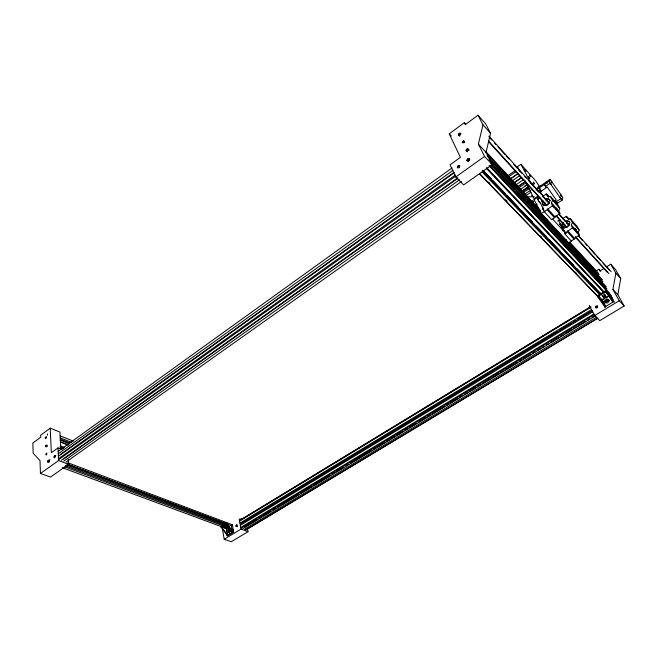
<?xml version="1.0" encoding="UTF-8"?>
<svg xmlns="http://www.w3.org/2000/svg" width="657" height="657" viewBox="0 0 657 657"><rect width="100%" height="100%" fill="white"/><g stroke="black" fill="none" stroke-linecap="round" stroke-linejoin="round"><path stroke-width="0.99" d="M608.185 300.118C608.374 301.694 605.376 302.146 605.754 300.323M531.973 195.581L532.86 196.837L532.523 196.131M566.745 223.019L568.453 223.676L568.297 225.45A2.406 1.799 -38.9 0 1 567.903 225.967L566.416 226.78A2.135 1.601 -38.9 0 1 565.833 226.813L564.716 226.123L564.692 224.719A2.135 1.601 -38.9 0 1 564.872 224.349M533.197 201.091A3.86 0.501 55.7 0 0 532.95 200.886L532.622 201.756M547.026 200.919L548.554 201.592L548.381 203.407A2.488 1.807 -40.1 0 1 547.971 203.933L546.452 204.803A2.209 1.61 -40.1 0 1 545.86 204.836L544.727 204.155L544.719 202.717A2.209 1.61 -40.1 0 1 544.908 202.34M532.786 202.257L532.655 200.886L532.663 202.052M545.68 219.684L544.793 218.346M544.735 218.379L545.647 219.701M541.261 214.946L540.341 213.574M532.679 202.085L532.737 201.551M539.849 202.11L539.2 202.06L537.483 198.956L538.428 198.315L537.943 196.082L534.198 198.619L534.051 199.712L541.409 213.591L568.724 243.016L571.491 241.226L564.511 233.646L572.444 227.749L571.335 225.154L572.387 222.46L570.333 218.773L567.673 218.535L566.49 216.399L563.016 218.329M556.274 208.901L556.315 207.867M556.988 209.69L557.029 208.663M589.181 305.291L594.642 315.59L599.718 320.657L624.15 305.998L617.835 294.73L620.725 278.576L615.634 269.69L610.772 264.229L606.575 266.841M624.15 305.998L619.247 300.742L612.915 289.417L615.864 273.156L610.772 264.229M571.393 241.094L579.326 234.869L578.127 232.709L571.335 225.154M541.409 213.591L544.275 211.677L551.74 219.783L559.895 213.262L558.696 211.078L551.428 202.997L552.529 200.221L550.484 196.492L547.774 196.295L546.205 194.037L542.247 196.714M45.604 445.512L45.801 446.817L46.45 446.243L46.245 444.937L45.604 445.512L47.394 446.202M542.937 207.99L542.666 208.663L544.415 211.8L552.529 205.633L551.428 202.997M532.211 183.796L533.41 185.496L532.26 183.722M532.778 201.379L532.761 201.362A3.86 0.501 55.7 0 0 533.008 201.855A3.523 0.452 55.7 0 0 533.131 202.093M46.204 446.834L47.214 445.241M486.032 152.383L490.549 133.272L485.548 123.688L478.017 115.238L465.279 124.608L464.327 122.711L449.24 133.839L460.401 157.352L450.07 164.808L455.736 177.012L463.637 184.904L492.257 164.669L486.032 152.383L478.37 144.113L482.994 124.838L478.017 115.238M575.688 230.927L575.795 229.572A4.008 3.022 -38.5 0 0 575.639 228.965M576.353 231.666L576.468 230.32A3.999 3.014 -38.5 0 0 576.304 229.712M536.958 206.947L536.367 206.717M557.399 203.292L555.247 200.607L557.399 203.292L562.113 200.147L562.852 197.806L561.76 195.86L550.032 179.32L545.335 182.613M605.762 300.306C606.781 297.481 610.148 301.21 606.904 301.703A1.125 0.912 -36.1 0 1 606.559 301.67L605.91 300.479A1.125 0.912 -36.1 0 1 606.05 300.142L607.298 299.387L608.185 300.101M228.505 526.643L226.796 527.169M462.561 141.419L462.224 142.38L462.725 142.922L464.359 141.772L464.261 140.968L462.561 141.419L463.965 142.906M553.991 206.462L553.054 205.066L553.966 206.454M596.006 306.113L595.398 307.722L597.008 307.985L597.624 306.367L596.006 306.113L597.27 307.394M578.127 232.709L579.162 230.049L577.109 226.378L570.333 218.773M562.893 230.673L563.164 230.007L559.92 224.078L562.458 226.854M466.084 150.297L466.503 149.221L467.612 148.671L468.293 149.229L467.874 150.305L466.766 150.855L466.084 150.297L467.497 151.775M558.696 211.078L559.772 208.335L557.727 204.623L550.484 196.492M542.797 208.786L543.068 208.113L539.717 201.978L539.068 201.921M458.052 165.794L457.231 167.749L459.013 167.847L459.834 165.884L458.052 165.794L459.481 167.248M235.888 526.011L236.495 524.615L237.432 525.074L236.824 526.479L235.888 526.011L237.62 526.668M45.859 438.375L46.343 437.316M536.137 190.103L549.055 181.316L550.032 179.32M229.268 530.569L229.137 529.197A0.928 0.624 -69.5 0 1 229.35 529.279L229.556 530.462A0.928 0.624 -69.5 0 1 229.424 530.749C227.979 532.613 227.133 529.041 229.006 529.14M545.392 183.697L546.263 181.989L547.371 183.262M540.284 186.054L535.808 188.986M538.403 188.452L539.364 186.687L546.271 181.981M229.219 530.675C227.609 532.679 228.028 527.62 230.295 529.025M458.43 134.381L459.103 133.314L460.155 133.018L460.59 133.757L459.916 134.825L458.857 135.12L458.43 134.381L459.826 135.868M226.837 531.053L226.468 528.942L229.318 526.996M47.657 461.271L48.355 460.212L49.078 460.212L49.144 461.288L48.446 462.339L47.715 462.339L47.657 461.271L49.472 461.945M542.945 200.73L542.723 201.067A4.451 3.236 -40.1 0 0 542.165 202.479C541.688 208.244 550.714 205.066 549.761 200.566M543.684 201.543L543.462 201.88A4.443 3.236 -40.1 0 0 542.896 203.292L543.709 205.928M467.004 160.012L467.891 158.731L469.279 158.427L469.763 159.479L468.884 160.768L467.488 161.072L467.004 160.012L468.425 161.482M466.741 150.979L467.768 149.5L468.967 149.985M563.213 222.468L562.753 223.109A4.303 3.219 -38.9 0 0 562.22 224.489C561.76 230.09 570.613 227.215 569.668 222.748A4.049 3.03 -38.9 0 0 568.798 221.163L567.295 220.596L565.48 220.859A4.049 3.022 -38.9 0 0 565.119 221.007M563.903 223.224L563.443 223.873A4.303 3.219 -38.9 0 0 562.909 225.244L563.509 227.634M228.291 525.937C227.24 527.259 222.854 525.46 225.589 524.729A1.142 0.542 -11.4 0 1 225.901 524.697L226.419 524.771M60.887 449.347L59.976 432.084L50.228 428.159L40.652 435.221L40.726 437.233L32.85 443.032L33.146 453.166L40.011 460.647L40.455 473.483L50.507 477.081L68.607 464.285L68.328 459.457M61.586 449.281L57.988 447.885L51.345 452.681L50.228 428.159M58.243 451.285L452.123 167.905M47.518 461.469L50.014 459.678M54.178 456.689L55.845 455.49M58.342 453.7L453.092 170.278M458.085 166.689L459.752 165.49M466.413 160.71L469.747 158.321M60.362 454.447L453.79 172.512M58.448 456.262L454.291 172.692M58.547 458.693L455.424 174.992M59.081 459.415L455.235 176.511M455.736 177.012L484.57 156.432L478.37 144.113M40.455 473.483L58.604 460.532L68.607 464.285M61.397 460.27L457.83 177.768M63.737 459.038L457.839 178.31M63.828 461.165L459.678 179.714M66.119 462.011L461.526 181.472M519.654 171.231L517.305 166.812L520.902 164.299L535.586 180.757L539.578 186.514M508.091 175.575L515.663 170.303M507.869 177.349L516.287 171.485M509.972 179.131L518.398 173.284M510.604 178.86L518.192 173.596M512.09 180.938L519.679 175.682M513.733 182.909L521.329 177.661M514.209 182.736L521.798 177.497M516.336 184.576L523.087 179.919M517.141 187.13L525.592 181.324M517.609 186.999L525.222 181.767M519.112 187.631L525.871 182.991M525.099 185.865L526.791 184.707M519.728 189.824L527.53 184.617M522.397 190.76L528.327 186.703M521.806 191.458L528.573 186.826M522.791 191.499L528.721 187.442M523.481 192.452L529.411 188.403M524.927 194.029L530.856 189.988M526.158 195.466L531.07 192.131M537.968 191.54L540.292 189.963L539.323 187.828L541.154 191.203L540.292 189.963M545.441 186.473L544.448 184.338L546.304 187.713L545.441 186.473L550.139 183.278L549.055 181.316M534.051 199.712L537.812 197.166M537.623 199.096L539.758 197.658M541.54 201.51L542.222 201.05M553.826 201.518L556.2 199.966L547.248 187.064L540.21 191.836L543.577 196.657M556.109 201.847L560.832 198.693L562.113 200.147M556.068 204.023L558.409 202.463M553.399 206.848L552.751 205.271L553.67 206.659M557.694 221.089L559.805 219.717M560.265 224.218L561.045 223.708M463.037 142.454L464.532 141.493M596.293 270.865L598.88 269.247L600.736 271.267M604.062 268.409L599.866 271.012L598.88 269.247M598.527 296.093L602.132 299.855L605.738 306.466L598.527 296.093L606.583 291.191L614.246 302.048M220.785 527.185L226.87 523.465L226.731 522.635L220.645 526.356L227.552 535.833L233.654 532.145L232.348 524.754M606.583 291.191L606.124 290.361L597.205 295.822L597.656 296.652L598.535 296.118M229.301 526.61L226.287 528.442L227.552 535.833M601.278 300.027L602.748 299.124M239.46 520.533L589.986 307.09M228.841 527.177L226.402 528.663L221.384 526.799L227.527 535.241M602.132 299.855L608.472 295.995M239.838 520.599L590.323 307.23M226.361 528.91L228.965 527.325M226.468 528.942L229.104 527.349M239.624 520.944L591.226 306.942M601.746 300.536L604.374 298.935M606.132 297.867L610.476 294.968M226.722 531.02L230.196 528.91M239.986 523.071L591.53 309.562M595.907 306.901L597.665 305.834M241.817 523.062L557.432 331.563M559.189 330.504L571.459 323.055M573.216 321.987L575.844 320.394M577.602 319.335L589.871 311.886M241.374 523.604L592.54 310.589M227.108 533.254L233.202 529.558M240.363 525.321L592.77 311.771M226.92 535.611L233.03 531.915L233.654 532.145M597.656 296.652L604.842 306.991L613.802 301.579M227.47 535.373L233.572 531.685M240.725 527.456L593.953 313.874M241.168 528.064L594.462 314.604M244.585 526.873L247.213 525.288M248.97 524.22L250.728 523.161M317.438 482.887L320.074 481.302M321.831 480.242L323.581 479.175M326.217 477.59L327.974 476.53M353.433 461.157L355.182 460.097M435.065 411.873L437.702 410.288M594.642 315.59L619.247 300.742M222.296 527.973L224.201 539.249L241.053 529.082L248.001 531.694L247.434 528.671M245.053 526.865L248.568 524.746M250.325 523.686L257.355 519.441M259.113 518.381L261.749 516.788M263.506 515.729L270.536 511.483M273.172 509.889L275.809 508.304M277.566 507.237L280.202 505.652M281.96 504.592L298.656 494.507M300.413 493.448L303.049 491.855M304.807 490.795L311.845 486.558M313.603 485.49L321.511 480.719M323.269 479.659L330.299 475.413M332.056 474.354L334.692 472.761M336.45 471.701L343.48 467.456M346.116 465.87L347.873 464.803M350.51 463.218L371.599 450.488M373.357 449.421L375.993 447.836M377.75 446.776L384.788 442.531M386.546 441.471L389.182 439.878M390.94 438.819L394.455 436.691M396.212 435.632L403.242 431.394M404.999 430.327L407.636 428.742M409.393 427.674L416.423 423.437M419.059 421.843L426.089 417.597M427.847 416.538L430.483 414.945M432.24 413.885L444.543 406.461M446.3 405.402L448.936 403.809M450.694 402.749L457.724 398.503M459.481 397.444L462.117 395.851M464.762 394.257L467.398 392.672M469.155 391.605L476.185 387.367M477.943 386.308L480.579 384.715M482.337 383.655L490.245 378.875M492.003 377.816L499.033 373.578M500.79 372.511L503.426 370.926M505.184 369.858L517.486 362.434M519.244 361.375L521.88 359.781M523.637 358.722L530.667 354.476M532.425 353.417L535.061 351.824M537.697 350.238L540.333 348.645M542.091 347.586L543.848 346.526M546.493 344.933L548.25 343.874M550.886 342.281L558.795 337.509M560.552 336.441L563.189 334.856M564.946 333.797L571.976 329.551M573.733 328.492L576.37 326.899M578.127 325.839L585.157 321.593M587.793 320L589.551 318.941M592.187 317.347L594.823 315.762M242.786 528.647L595.571 315.803M244.486 529.263L596.745 317.06M245.48 530.043L597.845 318.029M246.096 529.846L597.845 318.243M248.001 531.694L231.215 541.762L224.201 539.249M229.441 532.022L230.5 530.815L230.451 529.23M545.524 198.71L547.371 198.406L548.891 198.964A4.188 3.047 -40.1 0 1 549.745 200.541M229.268 532.063L228.16 530.955L229.006 529.189M527.095 197.034L534.207 196.566M461.042 133.856L460.007 133.897L459.177 134.833L459.325 135.744M535.094 205.879L535.8 206.052A3.958 0.509 55.7 0 0 536.317 206.626L535.989 206.438M231.018 530.002L230.278 529.961L230.106 529.016M528.433 176.667L529.649 178.417L528.417 176.708M559.288 224.012L562.688 227.084M536.933 206.971L536.465 206.766M531.981 195.49L532.474 196.065M535.283 205.608L535.619 205.863L535.2 205.296M62.292 467.694L227.174 528.778M64.862 466.905L228.685 527.858M222.156 525.436L227.79 527.53M231.601 529.123L233.342 529.772M66.743 464.992L225.359 524.385M65.314 465.739L223.273 524.705M225.187 525.419L228.061 526.487M67.802 462.733L232.455 524.803M67.572 464.138L225.392 523.407M67.145 464.236L227.067 524.278M574.752 228.299L575.335 228.562M564.568 228.283L563.985 228.02M60.781 448.37L62.686 449.109M240.749 518.628L242.474 519.301M60.452 445.873L64.263 447.351M59.844 446.932L63.655 448.411M60.304 441.824L67.942 444.83M60.592 442.046L68.229 445.052M60.452 439.262L69.987 443.032M59.935 440.075L69.47 443.845M541.22 214.946L540.309 213.615M60.099 437.817L71.531 442.35M60.001 435.813L73.321 441.126M228.324 526.241L226.041 525.51A1.142 0.542 -11.4 0 0 225.729 525.543L224.85 525.978L225.031 526.512M564.659 239.641L565.546 240.963L564.634 239.674M534.42 183.796L533.254 182.071L534.445 183.812M546.862 218.888L546.493 218.461M576.977 231.683L577.84 233.013L576.961 231.724M552.085 182.49L551.207 181.225M603.668 297.407L605.828 296.652A1.133 0.608 -26.2 0 0 605.943 296.397L604.268 294.541L602.297 295.675L603.668 297.407L602.182 295.905M572.896 227.133L573.783 228.48L572.871 227.174M567.993 218.288L568.625 219.093M548.184 196.123L548.71 196.772M561.546 196.147L560.684 194.874L561.595 196.147M566.63 240.216L566.211 239.706M551.231 181.168L552.118 182.465M539.717 198.439L539.717 198.365M604.842 306.991L605.294 307.46M479.479 173.653L600.67 299.42M488.537 182.055L489.958 183.533M505.594 199.785L507.015 201.264M540.424 235.978L541.844 237.456M575.245 272.17L576.665 273.649M479.561 173.694L601.13 299.855M482.09 171.896L599.775 294.812M467.891 158.731L469.303 160.201M483.306 170.853L600.868 294.049M601.952 295.264L603.446 296.693L605.384 295.839A1.133 0.608 -26.2 0 0 605.499 295.584L605.508 295.363M482.476 170.574L600.055 293.679M482.254 170.804L487.921 176.741M490.754 179.706L498.556 187.861M499.969 189.347L504.223 193.799M506.35 196.016L515.564 205.657M517.691 207.883L531.866 222.715M534.699 225.68L543.208 234.582M545.335 236.807L559.509 251.639M563.049 255.343L570.136 262.759M572.263 264.985L587.153 280.555M589.986 283.528L597.78 291.683M449.24 133.839L451.343 136.048M483.018 170.27L491.518 179.18M492.939 180.667L504.978 193.289M507.105 195.523L518.447 207.407M521.28 210.38L532.613 222.263M536.153 225.975L546.074 236.372M548.907 239.345L560.249 251.229M563.788 254.941L573.709 265.338M577.248 269.05L587.875 280.194M590.717 283.167L600.629 293.564M604.194 293.893L605.409 295.174M466.503 149.221L467.907 150.708M486.509 167.527L604.243 292.086M491.691 173.432L498.014 180.117M502.925 185.307L509.947 192.731M513.454 196.443L521.173 204.606M523.982 207.571L533.106 217.221M535.209 219.446L538.724 223.158M540.826 225.384L549.252 234.286M551.354 236.52L559.78 245.422M561.883 247.648L604.005 292.176M486.747 168.792L603.167 291.774M467.612 148.671L469.016 150.149M463.44 140.812L464.836 142.298M490.221 166.254L551.814 231.896M553.21 233.391L562.31 243.09M563.714 244.576L572.814 254.275M574.21 255.77L583.309 265.461M584.705 266.956L593.107 275.907M594.511 277.402L606.403 290.082M459.103 133.314L460.5 134.8M489.005 165.63L611.412 295.97M611.692 297.317L612.677 298.368M458.315 134.513L459.719 136.007M490.927 164.94L606.978 288.981M490.106 165.884L609.696 293.383M491.05 163.265L606.354 286.83M484.57 156.432L492.257 164.669M491.904 164.464L514.981 189.183M517.075 191.425L525.469 200.418M526.873 201.913L580.016 258.85M582.118 261.1L589.805 269.337M591.21 270.84L602.395 282.822M487.921 156.678L490.705 159.676M492.093 161.17L500.437 170.155M501.825 171.649L525.46 197.092M527.546 199.334L540.76 213.558M544.234 217.303L549.794 223.29M552.578 226.279L557.44 231.519M561.612 236.011L565.086 239.748M568.568 243.492L585.247 261.453M587.333 263.695L598.453 275.669M489.104 159.413L602.962 281.73M612.915 289.417L617.835 294.73M485.835 152.399L540.695 211.62M569.159 242.359L599.02 274.593M487.166 155.561L602.37 279.636M485.572 151.258L540.424 210.536M569.578 242.055L598.732 273.567M563.164 230.007L566.326 233.473M464.327 122.711L465.714 124.214M552.701 219.151L565.447 233.03L558.622 220.473M542.666 208.663L543.98 210.092M537.483 198.956L538.699 200.286M547.306 209.87L554.615 217.878M567.344 231.806L574.185 239.296M547.708 208.852L555.017 216.867M567.738 230.812L574.571 238.31M524.82 180.872L526.052 182.219M488.545 141.033L547.051 205.452M555.994 215.307L567.007 227.437M575.269 236.528L608.998 273.665M544.604 203.112L546.55 205.255M564.577 225.096L566.638 227.355M488.709 141.838L546.567 205.493M556.208 216.104L565.849 226.706M575.499 237.317L607.183 272.179M544.563 203.481L546.517 205.633M564.552 225.466L565.915 226.969M488.923 136.122L549.301 203.095M558.91 213.755L569.2 225.17M578.809 235.822L611.059 271.596M489.063 136.943L491.814 139.99M494.557 143.029L495.936 144.548M497.99 146.831L504.863 154.444M506.235 155.964L508.978 159.01M513.79 164.34L517.223 168.143M518.595 169.662L522.028 173.464M524.771 176.511L526.15 178.031M528.893 181.077L535.077 187.927M536.449 189.446L539.192 192.493M542.625 196.295L548.119 202.381M559.107 214.56L565.291 221.409M566.663 222.928L568.034 224.448M578.332 235.863L582.455 240.429M585.198 243.476L587.259 245.759M589.321 248.042L595.505 254.891M596.876 256.411L600.309 260.213M603.052 263.26L609.236 270.109M552.627 205.189L559.895 213.262M572.534 227.322L579.326 234.869M552.529 205.633L559.797 213.697M572.444 227.749L579.236 235.296M517.305 166.812L518.34 168.66M482.994 124.838L490.549 133.272M615.864 273.156L620.725 278.576M552.529 200.221L559.772 208.335M572.387 222.46L579.162 230.049M546.599 194.135L548.308 196.049M566.49 216.399L569.061 219.274M546.205 194.037L548.85 196.985M566.104 216.293L568.822 219.331M557.308 210.306L558.048 211.48L557.456 210.807M548.275 196.788L547.856 196.369L548.061 196.788M226.87 523.465L233.03 531.915M539.11 187.311L538.239 186.317L538.83 187.541M568.445 219.134L567.968 218.329M550.139 183.278L560.832 198.693M548.488 196.772L548.152 196.156M537.065 204.368L536.851 204.007M610.139 294.632L613.334 300.405M601.713 300.857L603.052 303.337M520.902 164.299L531.792 184.609M524.343 180.059L534.198 198.619M239.189 518.89L241.053 529.082M57.988 447.885L58.604 460.532M47.485 433.965L47.542 435.18M545.524 199.876A4.18 3.047 -40.1 0 1 546.254 199.523L548.102 199.227L549.622 199.777A4.18 3.047 -40.1 0 1 550.205 200.484M545.244 198.882A4.188 3.047 -40.1 0 1 545.614 198.718M565.808 221.77A4.049 3.022 -38.9 0 1 566.17 221.614L567.985 221.36L569.479 221.926A4.049 3.022 -38.9 0 1 569.808 222.353M609.441 300.504C605.253 308.363 604.062 294.821 609.441 300.438M529.509 175.14L530.692 176.856L529.542 175.115M524.68 169.736L525.887 171.469L524.713 169.72M46.335 437.094L45.374 438.654L45.144 437.661L46.031 436.765L46.335 437.094M54.605 455.728L53.825 457.387L54.703 457.847L55.492 456.188L54.605 455.728M604.415 300.996L603.701 302.023L604.202 302.992L605.442 302.869L606.148 301.842L605.647 300.881L604.415 300.996M46.516 453.207L45.719 454.348L46.187 455.087L46.984 453.946L46.516 453.207M535.603 204.614L536.482 205.978L535.603 204.614M231.272 525.699L226.263 523.818L232.422 532.285L231.272 525.699M557.44 209.936L558.36 211.291L557.464 209.953M561.374 236.52L560.536 235.198L561.407 236.52M560.897 198.258L559.978 196.936L560.906 198.233M551.256 184.362L550.352 183.065L551.239 184.354M609.261 295.51L605.688 291.716L612.907 302.113L609.261 295.51"/></g></svg>
